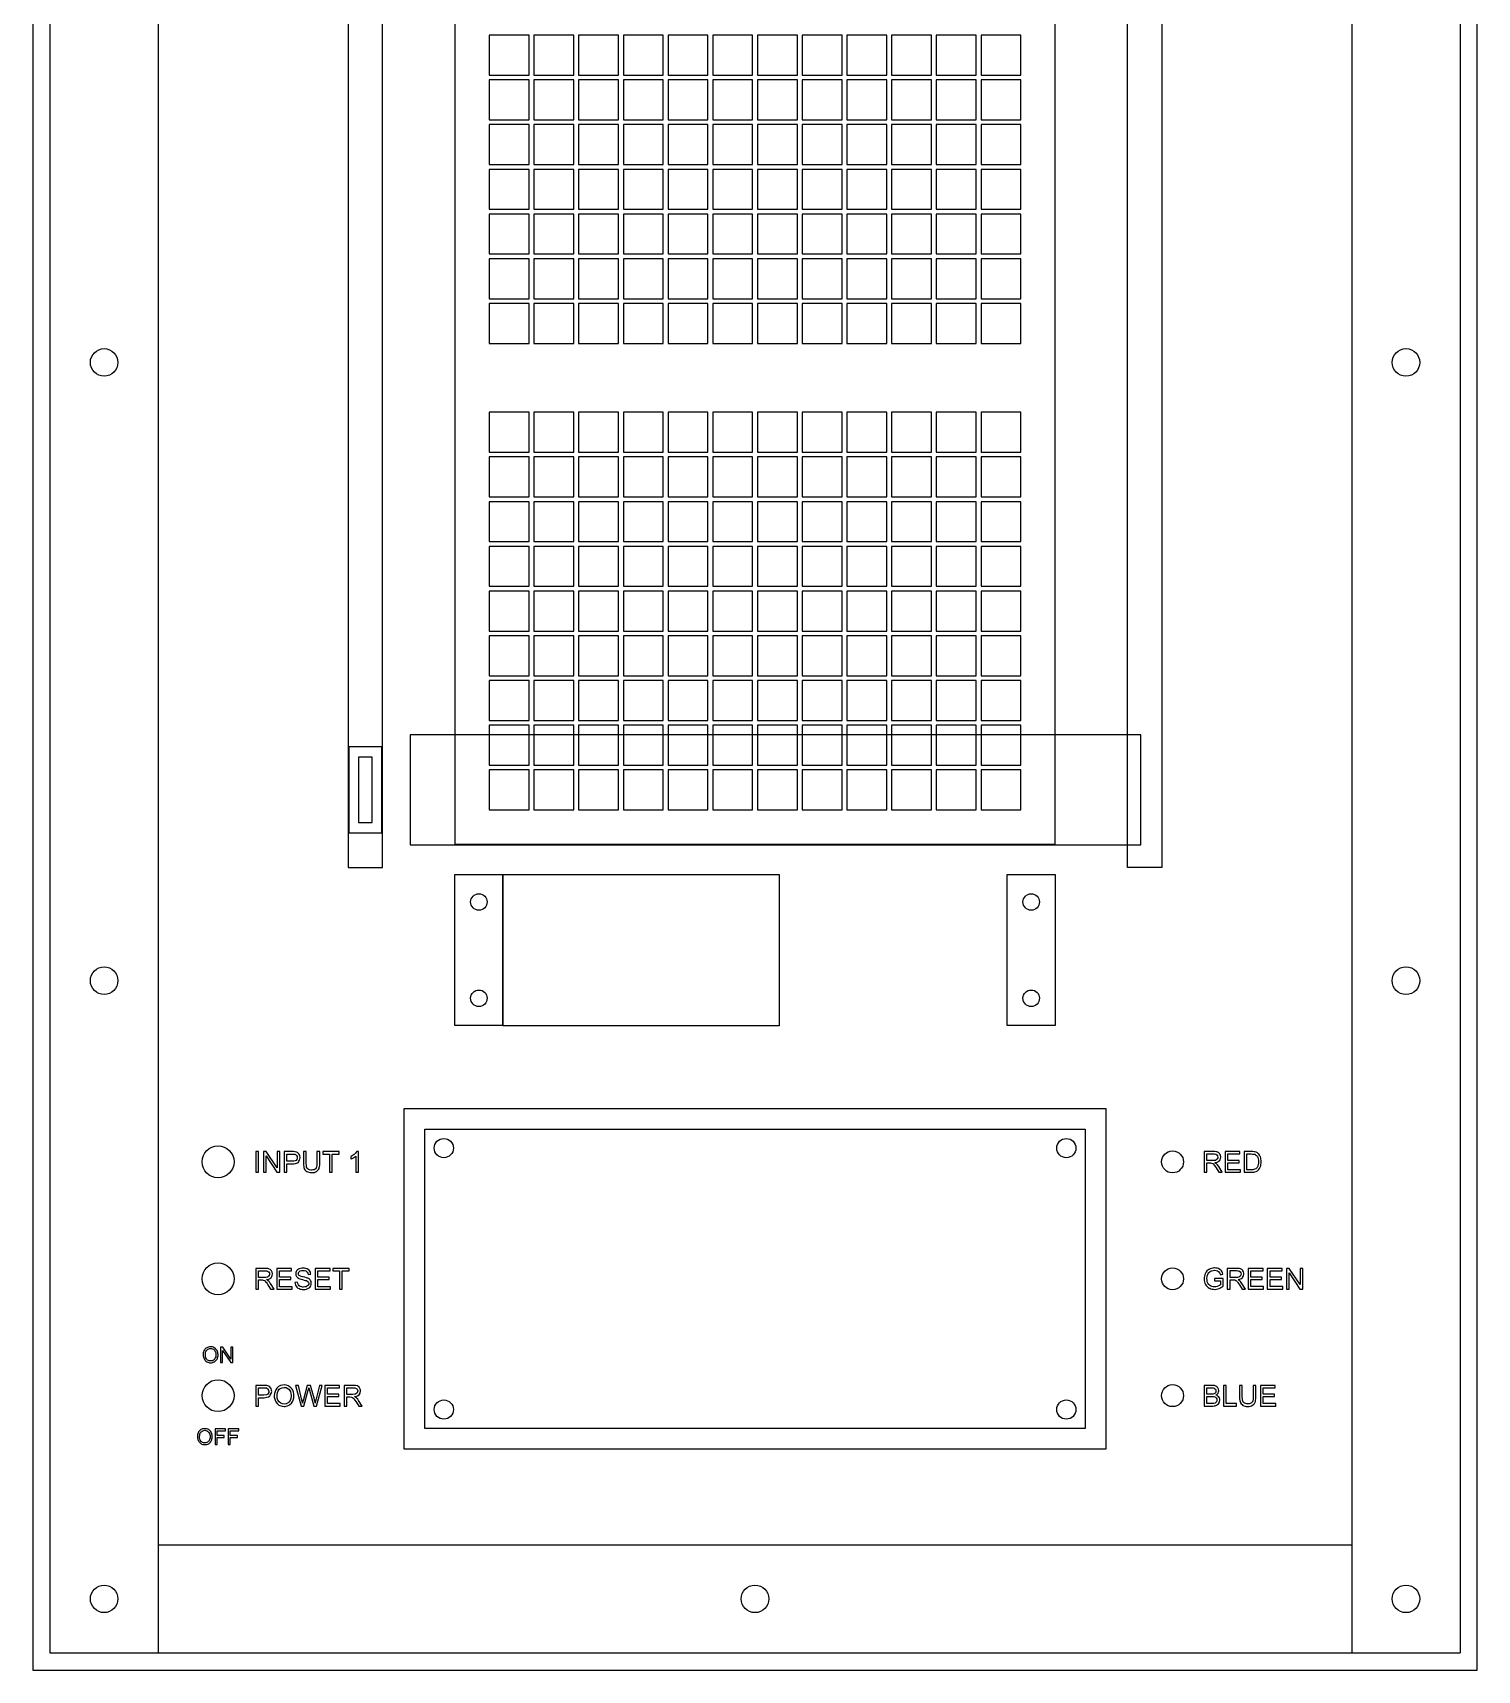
# Model space of a CAD drawing. Header units: inches. Extents: x 547 to 723, y 527 to 790.
# Drawn here: x 632.88 to 643.38, y 621.96 to 633.86 of the extents above; entities that cross this region are included whole.
import ezdxf

# ---------------------------------------------------------------- set-up
doc = ezdxf.new("R2010")
doc.units = ezdxf.units.IN
doc.header["$MEASUREMENT"] = 0

# ---------------------------------------------------------------- blocks, each defined once
blk = doc.blocks.new('Frame')
at = {"color": 7, "linetype": 'ByBlock'}
for p, q in [((4506.05, 308.231), (4506.05, 284.981)), ((4506.05, 308.231), (4516.3, 308.231)), ((4506.837, 308.231), (4506.837, 284.981)), ((4515.513, 308.231), (4515.513, 284.981)), ((4516.3, 308.231), (4516.3, 284.981)), ((4506.837, 307.444), (4515.513, 307.444)), ((4506.837, 285.768), (4515.513, 285.768)), ((4506.05, 284.981), (4516.3, 284.981))]:
    blk.add_line(p, q, dxfattribs=at)

msp = doc.modelspace()

# ---------------------------------------------------------------- linework, layer by layer
at = {"color": 1, "linetype": 'ByBlock'}
for points in [[(632.88, 645.456), (632.88, 621.956), (643.38, 621.956), (643.38, 645.456)], [(635.423, 642.744), (635.173, 642.744), (635.173, 627.791), (635.423, 627.791)], [(640.838, 642.744), (641.088, 642.744), (641.088, 627.791), (640.838, 627.791)], [(640.313, 641.519), (635.948, 641.519), (635.948, 627.959), (640.313, 627.959)], [(635.58, 626.039), (640.68, 626.039), (640.68, 623.564), (635.58, 623.564)]]:
    msp.add_lwpolyline(points, close=True, dxfattribs=at)
at = {"color": 4, "linetype": 'ByBlock'}
for points in [[(636.198, 633.549), (636.488, 633.549), (636.488, 633.839), (636.198, 633.839)], [(636.523, 633.549), (636.813, 633.549), (636.813, 633.839), (636.523, 633.839)], [(636.848, 633.549), (637.138, 633.549), (637.138, 633.839), (636.848, 633.839)], [(637.173, 633.549), (637.463, 633.549), (637.463, 633.839), (637.173, 633.839)], [(637.498, 633.549), (637.788, 633.549), (637.788, 633.839), (637.498, 633.839)], [(637.823, 633.549), (638.113, 633.549), (638.113, 633.839), (637.823, 633.839)], [(638.148, 633.549), (638.438, 633.549), (638.438, 633.839), (638.148, 633.839)], [(638.473, 633.549), (638.763, 633.549), (638.763, 633.839), (638.473, 633.839)], [(638.798, 633.549), (639.088, 633.549), (639.088, 633.839), (638.798, 633.839)], [(639.123, 633.549), (639.413, 633.549), (639.413, 633.839), (639.123, 633.839)], [(639.448, 633.549), (639.738, 633.549), (639.738, 633.839), (639.448, 633.839)], [(639.773, 633.549), (640.063, 633.549), (640.063, 633.839), (639.773, 633.839)], [(636.198, 633.224), (636.488, 633.224), (636.488, 633.514), (636.198, 633.514)], [(636.523, 633.224), (636.813, 633.224), (636.813, 633.514), (636.523, 633.514)], [(636.848, 633.224), (637.138, 633.224), (637.138, 633.514), (636.848, 633.514)], [(637.173, 633.224), (637.463, 633.224), (637.463, 633.514), (637.173, 633.514)], [(637.498, 633.224), (637.788, 633.224), (637.788, 633.514), (637.498, 633.514)], [(637.823, 633.224), (638.113, 633.224), (638.113, 633.514), (637.823, 633.514)], [(638.148, 633.224), (638.438, 633.224), (638.438, 633.514), (638.148, 633.514)], [(638.473, 633.224), (638.763, 633.224), (638.763, 633.514), (638.473, 633.514)], [(638.798, 633.224), (639.088, 633.224), (639.088, 633.514), (638.798, 633.514)], [(639.123, 633.224), (639.413, 633.224), (639.413, 633.514), (639.123, 633.514)], [(639.448, 633.224), (639.738, 633.224), (639.738, 633.514), (639.448, 633.514)], [(639.773, 633.224), (640.063, 633.224), (640.063, 633.514), (639.773, 633.514)], [(636.198, 632.899), (636.488, 632.899), (636.488, 633.189), (636.198, 633.189)], [(636.523, 632.899), (636.813, 632.899), (636.813, 633.189), (636.523, 633.189)], [(636.848, 632.899), (637.138, 632.899), (637.138, 633.189), (636.848, 633.189)], [(637.173, 632.899), (637.463, 632.899), (637.463, 633.189), (637.173, 633.189)], [(637.498, 632.899), (637.788, 632.899), (637.788, 633.189), (637.498, 633.189)], [(637.823, 632.899), (638.113, 632.899), (638.113, 633.189), (637.823, 633.189)], [(638.148, 632.899), (638.438, 632.899), (638.438, 633.189), (638.148, 633.189)], [(638.473, 632.899), (638.763, 632.899), (638.763, 633.189), (638.473, 633.189)], [(638.798, 632.899), (639.088, 632.899), (639.088, 633.189), (638.798, 633.189)], [(639.123, 632.899), (639.413, 632.899), (639.413, 633.189), (639.123, 633.189)], [(639.448, 632.899), (639.738, 632.899), (639.738, 633.189), (639.448, 633.189)], [(639.773, 632.899), (640.063, 632.899), (640.063, 633.189), (639.773, 633.189)], [(636.198, 632.574), (636.488, 632.574), (636.488, 632.864), (636.198, 632.864)], [(636.523, 632.574), (636.813, 632.574), (636.813, 632.864), (636.523, 632.864)], [(636.848, 632.574), (637.138, 632.574), (637.138, 632.864), (636.848, 632.864)], [(637.173, 632.574), (637.463, 632.574), (637.463, 632.864), (637.173, 632.864)], [(637.498, 632.574), (637.788, 632.574), (637.788, 632.864), (637.498, 632.864)], [(637.823, 632.574), (638.113, 632.574), (638.113, 632.864), (637.823, 632.864)], [(638.148, 632.574), (638.438, 632.574), (638.438, 632.864), (638.148, 632.864)], [(638.473, 632.574), (638.763, 632.574), (638.763, 632.864), (638.473, 632.864)], [(638.798, 632.574), (639.088, 632.574), (639.088, 632.864), (638.798, 632.864)], [(639.123, 632.574), (639.413, 632.574), (639.413, 632.864), (639.123, 632.864)], [(639.448, 632.574), (639.738, 632.574), (639.738, 632.864), (639.448, 632.864)], [(639.773, 632.574), (640.063, 632.574), (640.063, 632.864), (639.773, 632.864)], [(636.198, 632.249), (636.488, 632.249), (636.488, 632.539), (636.198, 632.539)], [(636.523, 632.249), (636.813, 632.249), (636.813, 632.539), (636.523, 632.539)], [(636.848, 632.249), (637.138, 632.249), (637.138, 632.539), (636.848, 632.539)], [(637.173, 632.249), (637.463, 632.249), (637.463, 632.539), (637.173, 632.539)], [(637.498, 632.249), (637.788, 632.249), (637.788, 632.539), (637.498, 632.539)], [(637.823, 632.249), (638.113, 632.249), (638.113, 632.539), (637.823, 632.539)], [(638.148, 632.249), (638.438, 632.249), (638.438, 632.539), (638.148, 632.539)], [(638.473, 632.249), (638.763, 632.249), (638.763, 632.539), (638.473, 632.539)], [(638.798, 632.249), (639.088, 632.249), (639.088, 632.539), (638.798, 632.539)], [(639.123, 632.249), (639.413, 632.249), (639.413, 632.539), (639.123, 632.539)], [(639.448, 632.249), (639.738, 632.249), (639.738, 632.539), (639.448, 632.539)], [(639.773, 632.249), (640.063, 632.249), (640.063, 632.539), (639.773, 632.539)], [(636.198, 631.924), (636.488, 631.924), (636.488, 632.214), (636.198, 632.214)], [(636.523, 631.924), (636.813, 631.924), (636.813, 632.214), (636.523, 632.214)], [(636.848, 631.924), (637.138, 631.924), (637.138, 632.214), (636.848, 632.214)], [(637.173, 631.924), (637.463, 631.924), (637.463, 632.214), (637.173, 632.214)], [(637.498, 631.924), (637.788, 631.924), (637.788, 632.214), (637.498, 632.214)], [(637.823, 631.924), (638.113, 631.924), (638.113, 632.214), (637.823, 632.214)], [(638.148, 631.924), (638.438, 631.924), (638.438, 632.214), (638.148, 632.214)], [(638.473, 631.924), (638.763, 631.924), (638.763, 632.214), (638.473, 632.214)], [(638.798, 631.924), (639.088, 631.924), (639.088, 632.214), (638.798, 632.214)], [(639.123, 631.924), (639.413, 631.924), (639.413, 632.214), (639.123, 632.214)], [(639.448, 631.924), (639.738, 631.924), (639.738, 632.214), (639.448, 632.214)], [(639.773, 631.924), (640.063, 631.924), (640.063, 632.214), (639.773, 632.214)], [(636.198, 631.599), (636.488, 631.599), (636.488, 631.889), (636.198, 631.889)], [(636.523, 631.599), (636.813, 631.599), (636.813, 631.889), (636.523, 631.889)], [(636.848, 631.599), (637.138, 631.599), (637.138, 631.889), (636.848, 631.889)], [(637.173, 631.599), (637.463, 631.599), (637.463, 631.889), (637.173, 631.889)], [(637.498, 631.599), (637.788, 631.599), (637.788, 631.889), (637.498, 631.889)], [(637.823, 631.599), (638.113, 631.599), (638.113, 631.889), (637.823, 631.889)], [(638.148, 631.599), (638.438, 631.599), (638.438, 631.889), (638.148, 631.889)], [(638.473, 631.599), (638.763, 631.599), (638.763, 631.889), (638.473, 631.889)], [(638.798, 631.599), (639.088, 631.599), (639.088, 631.889), (638.798, 631.889)], [(639.123, 631.599), (639.413, 631.599), (639.413, 631.889), (639.123, 631.889)], [(639.448, 631.599), (639.738, 631.599), (639.738, 631.889), (639.448, 631.889)], [(639.773, 631.599), (640.063, 631.599), (640.063, 631.889), (639.773, 631.889)], [(636.198, 630.809), (636.488, 630.809), (636.488, 631.099), (636.198, 631.099)], [(636.523, 630.809), (636.813, 630.809), (636.813, 631.099), (636.523, 631.099)], [(636.848, 630.809), (637.138, 630.809), (637.138, 631.099), (636.848, 631.099)], [(637.173, 630.809), (637.463, 630.809), (637.463, 631.099), (637.173, 631.099)], [(637.498, 630.809), (637.788, 630.809), (637.788, 631.099), (637.498, 631.099)], [(637.823, 630.809), (638.113, 630.809), (638.113, 631.099), (637.823, 631.099)], [(638.148, 630.809), (638.438, 630.809), (638.438, 631.099), (638.148, 631.099)], [(638.473, 630.809), (638.763, 630.809), (638.763, 631.099), (638.473, 631.099)], [(638.798, 630.809), (639.088, 630.809), (639.088, 631.099), (638.798, 631.099)], [(639.123, 630.809), (639.413, 630.809), (639.413, 631.099), (639.123, 631.099)], [(639.448, 630.809), (639.738, 630.809), (639.738, 631.099), (639.448, 631.099)], [(639.773, 630.809), (640.063, 630.809), (640.063, 631.099), (639.773, 631.099)], [(636.198, 630.484), (636.488, 630.484), (636.488, 630.774), (636.198, 630.774)], [(636.523, 630.484), (636.813, 630.484), (636.813, 630.774), (636.523, 630.774)], [(636.848, 630.484), (637.138, 630.484), (637.138, 630.774), (636.848, 630.774)], [(637.173, 630.484), (637.463, 630.484), (637.463, 630.774), (637.173, 630.774)], [(637.498, 630.484), (637.788, 630.484), (637.788, 630.774), (637.498, 630.774)], [(637.823, 630.484), (638.113, 630.484), (638.113, 630.774), (637.823, 630.774)], [(638.148, 630.484), (638.438, 630.484), (638.438, 630.774), (638.148, 630.774)], [(638.473, 630.484), (638.763, 630.484), (638.763, 630.774), (638.473, 630.774)], [(638.798, 630.484), (639.088, 630.484), (639.088, 630.774), (638.798, 630.774)], [(639.123, 630.484), (639.413, 630.484), (639.413, 630.774), (639.123, 630.774)], [(639.448, 630.484), (639.738, 630.484), (639.738, 630.774), (639.448, 630.774)], [(639.773, 630.484), (640.063, 630.484), (640.063, 630.774), (639.773, 630.774)], [(636.198, 630.159), (636.488, 630.159), (636.488, 630.449), (636.198, 630.449)], [(636.523, 630.159), (636.813, 630.159), (636.813, 630.449), (636.523, 630.449)], [(636.848, 630.159), (637.138, 630.159), (637.138, 630.449), (636.848, 630.449)], [(637.173, 630.159), (637.463, 630.159), (637.463, 630.449), (637.173, 630.449)], [(637.498, 630.159), (637.788, 630.159), (637.788, 630.449), (637.498, 630.449)], [(637.823, 630.159), (638.113, 630.159), (638.113, 630.449), (637.823, 630.449)], [(638.148, 630.159), (638.438, 630.159), (638.438, 630.449), (638.148, 630.449)], [(638.473, 630.159), (638.763, 630.159), (638.763, 630.449), (638.473, 630.449)], [(638.798, 630.159), (639.088, 630.159), (639.088, 630.449), (638.798, 630.449)], [(639.123, 630.159), (639.413, 630.159), (639.413, 630.449), (639.123, 630.449)], [(639.448, 630.159), (639.738, 630.159), (639.738, 630.449), (639.448, 630.449)], [(639.773, 630.159), (640.063, 630.159), (640.063, 630.449), (639.773, 630.449)], [(636.198, 629.834), (636.488, 629.834), (636.488, 630.124), (636.198, 630.124)], [(636.523, 629.834), (636.813, 629.834), (636.813, 630.124), (636.523, 630.124)], [(636.848, 629.834), (637.138, 629.834), (637.138, 630.124), (636.848, 630.124)], [(637.173, 629.834), (637.463, 629.834), (637.463, 630.124), (637.173, 630.124)], [(637.498, 629.834), (637.788, 629.834), (637.788, 630.124), (637.498, 630.124)], [(637.823, 629.834), (638.113, 629.834), (638.113, 630.124), (637.823, 630.124)], [(638.148, 629.834), (638.438, 629.834), (638.438, 630.124), (638.148, 630.124)], [(638.473, 629.834), (638.763, 629.834), (638.763, 630.124), (638.473, 630.124)], [(638.798, 629.834), (639.088, 629.834), (639.088, 630.124), (638.798, 630.124)], [(639.123, 629.834), (639.413, 629.834), (639.413, 630.124), (639.123, 630.124)], [(639.448, 629.834), (639.738, 629.834), (639.738, 630.124), (639.448, 630.124)], [(639.773, 629.834), (640.063, 629.834), (640.063, 630.124), (639.773, 630.124)], [(636.198, 629.509), (636.488, 629.509), (636.488, 629.799), (636.198, 629.799)], [(636.523, 629.509), (636.813, 629.509), (636.813, 629.799), (636.523, 629.799)], [(636.848, 629.509), (637.138, 629.509), (637.138, 629.799), (636.848, 629.799)], [(637.173, 629.509), (637.463, 629.509), (637.463, 629.799), (637.173, 629.799)], [(637.498, 629.509), (637.788, 629.509), (637.788, 629.799), (637.498, 629.799)], [(637.823, 629.509), (638.113, 629.509), (638.113, 629.799), (637.823, 629.799)], [(638.148, 629.509), (638.438, 629.509), (638.438, 629.799), (638.148, 629.799)], [(638.473, 629.509), (638.763, 629.509), (638.763, 629.799), (638.473, 629.799)], [(638.798, 629.509), (639.088, 629.509), (639.088, 629.799), (638.798, 629.799)], [(639.123, 629.509), (639.413, 629.509), (639.413, 629.799), (639.123, 629.799)], [(639.448, 629.509), (639.738, 629.509), (639.738, 629.799), (639.448, 629.799)], [(639.773, 629.509), (640.063, 629.509), (640.063, 629.799), (639.773, 629.799)], [(636.198, 629.184), (636.488, 629.184), (636.488, 629.474), (636.198, 629.474)], [(636.523, 629.184), (636.813, 629.184), (636.813, 629.474), (636.523, 629.474)], [(636.848, 629.184), (637.138, 629.184), (637.138, 629.474), (636.848, 629.474)], [(637.173, 629.184), (637.463, 629.184), (637.463, 629.474), (637.173, 629.474)], [(637.498, 629.184), (637.788, 629.184), (637.788, 629.474), (637.498, 629.474)], [(637.823, 629.184), (638.113, 629.184), (638.113, 629.474), (637.823, 629.474)], [(638.148, 629.184), (638.438, 629.184), (638.438, 629.474), (638.148, 629.474)], [(638.473, 629.184), (638.763, 629.184), (638.763, 629.474), (638.473, 629.474)], [(638.798, 629.184), (639.088, 629.184), (639.088, 629.474), (638.798, 629.474)], [(639.123, 629.184), (639.413, 629.184), (639.413, 629.474), (639.123, 629.474)], [(639.448, 629.184), (639.738, 629.184), (639.738, 629.474), (639.448, 629.474)], [(639.773, 629.184), (640.063, 629.184), (640.063, 629.474), (639.773, 629.474)], [(636.198, 628.859), (636.488, 628.859), (636.488, 629.149), (636.198, 629.149)], [(636.523, 628.859), (636.813, 628.859), (636.813, 629.149), (636.523, 629.149)], [(636.848, 628.859), (637.138, 628.859), (637.138, 629.149), (636.848, 629.149)], [(637.173, 628.859), (637.463, 628.859), (637.463, 629.149), (637.173, 629.149)], [(637.498, 628.859), (637.788, 628.859), (637.788, 629.149), (637.498, 629.149)], [(637.823, 628.859), (638.113, 628.859), (638.113, 629.149), (637.823, 629.149)], [(638.148, 628.859), (638.438, 628.859), (638.438, 629.149), (638.148, 629.149)], [(638.473, 628.859), (638.763, 628.859), (638.763, 629.149), (638.473, 629.149)], [(638.798, 628.859), (639.088, 628.859), (639.088, 629.149), (638.798, 629.149)], [(639.123, 628.859), (639.413, 628.859), (639.413, 629.149), (639.123, 629.149)], [(639.448, 628.859), (639.738, 628.859), (639.738, 629.149), (639.448, 629.149)], [(639.773, 628.859), (640.063, 628.859), (640.063, 629.149), (639.773, 629.149)], [(636.198, 628.534), (636.488, 628.534), (636.488, 628.824), (636.198, 628.824)], [(636.523, 628.534), (636.813, 628.534), (636.813, 628.824), (636.523, 628.824)], [(636.848, 628.534), (637.138, 628.534), (637.138, 628.824), (636.848, 628.824)], [(637.173, 628.534), (637.463, 628.534), (637.463, 628.824), (637.173, 628.824)], [(637.498, 628.534), (637.788, 628.534), (637.788, 628.824), (637.498, 628.824)], [(637.823, 628.534), (638.113, 628.534), (638.113, 628.824), (637.823, 628.824)], [(638.148, 628.534), (638.438, 628.534), (638.438, 628.824), (638.148, 628.824)], [(638.473, 628.534), (638.763, 628.534), (638.763, 628.824), (638.473, 628.824)], [(638.798, 628.534), (639.088, 628.534), (639.088, 628.824), (638.798, 628.824)], [(639.123, 628.534), (639.413, 628.534), (639.413, 628.824), (639.123, 628.824)], [(639.448, 628.534), (639.738, 628.534), (639.738, 628.824), (639.448, 628.824)], [(639.773, 628.534), (640.063, 628.534), (640.063, 628.824), (639.773, 628.824)], [(636.198, 628.209), (636.488, 628.209), (636.488, 628.499), (636.198, 628.499)], [(636.523, 628.209), (636.813, 628.209), (636.813, 628.499), (636.523, 628.499)], [(636.848, 628.209), (637.138, 628.209), (637.138, 628.499), (636.848, 628.499)], [(637.173, 628.209), (637.463, 628.209), (637.463, 628.499), (637.173, 628.499)], [(637.498, 628.209), (637.788, 628.209), (637.788, 628.499), (637.498, 628.499)], [(637.823, 628.209), (638.113, 628.209), (638.113, 628.499), (637.823, 628.499)], [(638.148, 628.209), (638.438, 628.209), (638.438, 628.499), (638.148, 628.499)], [(638.473, 628.209), (638.763, 628.209), (638.763, 628.499), (638.473, 628.499)], [(638.798, 628.209), (639.088, 628.209), (639.088, 628.499), (638.798, 628.499)], [(639.123, 628.209), (639.413, 628.209), (639.413, 628.499), (639.123, 628.499)], [(639.448, 628.209), (639.738, 628.209), (639.738, 628.499), (639.448, 628.499)], [(639.773, 628.209), (640.063, 628.209), (640.063, 628.499), (639.773, 628.499)]]:
    msp.add_lwpolyline(points, close=True, dxfattribs=at)
at = {"color": 3, "linetype": 'ByBlock'}
for points in [[(635.623, 627.954), (640.935, 627.954), (640.935, 628.754), (635.623, 628.754)], [(635.948, 627.739), (636.298, 627.739), (636.298, 626.641), (635.948, 626.641)], [(639.963, 627.739), (640.313, 627.739), (640.313, 626.641), (639.963, 626.641)], [(635.73, 625.889), (640.53, 625.889), (640.53, 623.714), (635.73, 623.714)]]:
    msp.add_lwpolyline(points, close=True, dxfattribs=at)
at = {"color": 6, "linetype": 'ByBlock'}
for points in [[(635.178, 628.667), (635.178, 628.042), (635.418, 628.042), (635.418, 628.667)], [(635.248, 628.117), (635.348, 628.117), (635.348, 628.592), (635.248, 628.592)], [(638.306, 626.64), (636.298, 626.64), (636.298, 627.74), (638.306, 627.74)]]:
    msp.add_lwpolyline(points, close=True, dxfattribs=at)
at = {"color": 2, "linetype": 'ByBlock', "flags": 128}
for points in [[(634.522, 625.726), (634.502, 625.726), (634.502, 625.576), (634.522, 625.576)], [(634.656, 625.726), (634.656, 625.608), (634.577, 625.726), (634.557, 625.726), (634.557, 625.576), (634.576, 625.576), (634.576, 625.694), (634.654, 625.576), (634.675, 625.576), (634.675, 625.726)], [(634.823, 625.685), (634.821, 625.694), (634.818, 625.703), (634.818, 625.703), (634.813, 625.712), (634.806, 625.717), (634.805, 625.718), (634.797, 625.722), (634.787, 625.725), (634.785, 625.725), (634.776, 625.726), (634.765, 625.726), (634.708, 625.726), (634.708, 625.576), (634.728, 625.576), (634.728, 625.637), (634.766, 625.637), (634.767, 625.637), (634.779, 625.637), (634.789, 625.639), (634.798, 625.642), (634.805, 625.645), (634.811, 625.65), (634.815, 625.656), (634.819, 625.664), (634.822, 625.673), (634.823, 625.683)], [(634.802, 625.677), (634.799, 625.669), (634.794, 625.662), (634.787, 625.658), (634.778, 625.655), (634.767, 625.655), (634.728, 625.655), (634.728, 625.708), (634.766, 625.708), (634.778, 625.708), (634.785, 625.707), (634.791, 625.704), (634.798, 625.698), (634.801, 625.691), (634.802, 625.682)], [(634.946, 625.639), (634.946, 625.636), (634.946, 625.624), (634.943, 625.615), (634.941, 625.607), (634.937, 625.601), (634.934, 625.598), (634.926, 625.594), (634.917, 625.592), (634.906, 625.591), (634.902, 625.591), (634.892, 625.593), (634.884, 625.596), (634.884, 625.597), (634.876, 625.603), (634.872, 625.611), (634.871, 625.611), (634.87, 625.618), (634.869, 625.628), (634.868, 625.639), (634.868, 625.726), (634.848, 625.726), (634.848, 625.639), (634.848, 625.639), (634.849, 625.628), (634.85, 625.618), (634.851, 625.609), (634.854, 625.602), (634.854, 625.601), (634.859, 625.593), (634.865, 625.586), (634.873, 625.58), (634.879, 625.578), (634.887, 625.576), (634.897, 625.574), (634.908, 625.573), (634.917, 625.574), (634.927, 625.575), (634.935, 625.578), (634.943, 625.581), (634.943, 625.582), (634.951, 625.588), (634.957, 625.595), (634.961, 625.603), (634.963, 625.61), (634.964, 625.618), (634.966, 625.628), (634.966, 625.639), (634.966, 625.726), (634.946, 625.726)], [(635.057, 625.708), (635.107, 625.708), (635.107, 625.726), (634.988, 625.726), (634.988, 625.708), (635.037, 625.708), (635.037, 625.576), (635.057, 625.576)], [(635.235, 625.727), (635.232, 625.721), (635.227, 625.714), (635.219, 625.707), (635.216, 625.704), (635.209, 625.699), (635.201, 625.694), (635.192, 625.689), (635.192, 625.671), (635.194, 625.672), (635.202, 625.676), (635.211, 625.681), (635.214, 625.682), (635.222, 625.688), (635.229, 625.693), (635.229, 625.576), (635.247, 625.576), (635.247, 625.727)], [(641.481, 625.639), (641.473, 625.644), (641.481, 625.646), (641.49, 625.649), (641.498, 625.653), (641.504, 625.658), (641.506, 625.659), (641.511, 625.667), (641.514, 625.676), (641.515, 625.685), (641.515, 625.69), (641.513, 625.7), (641.509, 625.708), (641.506, 625.711), (641.5, 625.718), (641.492, 625.722), (641.49, 625.723), (641.482, 625.725), (641.473, 625.726), (641.461, 625.726), (641.395, 625.726), (641.395, 625.576), (641.415, 625.576), (641.415, 625.643), (641.438, 625.643), (641.44, 625.643), (641.449, 625.642), (641.449, 625.642), (641.458, 625.638), (641.461, 625.636), (641.468, 625.628), (641.471, 625.624), (641.476, 625.617), (641.482, 625.607), (641.502, 625.576), (641.527, 625.576), (641.501, 625.617), (641.497, 625.623), (641.491, 625.63), (641.485, 625.637)], [(641.494, 625.681), (641.49, 625.672), (641.487, 625.668), (641.479, 625.663), (641.477, 625.662), (641.468, 625.66), (641.457, 625.66), (641.415, 625.66), (641.415, 625.71), (641.462, 625.71), (641.471, 625.709), (641.48, 625.707), (641.487, 625.703), (641.488, 625.702), (641.493, 625.695), (641.494, 625.685)], [(641.566, 625.594), (641.566, 625.645), (641.649, 625.645), (641.649, 625.662), (641.566, 625.662), (641.566, 625.709), (641.655, 625.709), (641.655, 625.726), (641.547, 625.726), (641.547, 625.576), (641.658, 625.576), (641.658, 625.594)], [(641.809, 625.66), (641.808, 625.67), (641.806, 625.679), (641.804, 625.688), (641.803, 625.691), (641.798, 625.699), (641.793, 625.707), (641.786, 625.713), (641.782, 625.717), (641.773, 625.721), (641.764, 625.724), (641.758, 625.725), (641.749, 625.726), (641.737, 625.726), (641.686, 625.726), (641.686, 625.576), (641.74, 625.576), (641.746, 625.576), (641.755, 625.577), (641.764, 625.579), (641.764, 625.579), (641.774, 625.582), (641.782, 625.586), (641.782, 625.586), (641.789, 625.592), (641.795, 625.6), (641.798, 625.604), (641.802, 625.612), (641.806, 625.622), (641.806, 625.623), (641.808, 625.632), (641.809, 625.642), (641.81, 625.652)], [(641.789, 625.651), (641.789, 625.641), (641.787, 625.632), (641.785, 625.623), (641.784, 625.62), (641.78, 625.611), (641.774, 625.604), (641.77, 625.601), (641.761, 625.597), (641.757, 625.596), (641.748, 625.594), (641.738, 625.594), (641.706, 625.594), (641.706, 625.709), (641.737, 625.709), (641.746, 625.708), (641.756, 625.707), (641.763, 625.706), (641.768, 625.703), (641.775, 625.697), (641.782, 625.689), (641.785, 625.682), (641.787, 625.673), (641.789, 625.663), (641.789, 625.652)], [(634.589, 624.789), (634.58, 624.795), (634.588, 624.796), (634.597, 624.799), (634.605, 624.803), (634.611, 624.808), (634.613, 624.809), (634.618, 624.817), (634.621, 624.825), (634.622, 624.835), (634.622, 624.84), (634.62, 624.849), (634.616, 624.858), (634.614, 624.861), (634.607, 624.868), (634.599, 624.872), (634.597, 624.873), (634.59, 624.875), (634.58, 624.876), (634.569, 624.876), (634.502, 624.876), (634.502, 624.726), (634.522, 624.726), (634.522, 624.793), (634.545, 624.793), (634.547, 624.793), (634.556, 624.792), (634.565, 624.788), (634.568, 624.786), (634.575, 624.778), (634.578, 624.774), (634.583, 624.766), (634.589, 624.757), (634.609, 624.726), (634.634, 624.726), (634.608, 624.767), (634.604, 624.773), (634.598, 624.781), (634.591, 624.787)], [(634.601, 624.83), (634.597, 624.822), (634.594, 624.818), (634.586, 624.813), (634.584, 624.812), (634.575, 624.81), (634.564, 624.81), (634.522, 624.81), (634.522, 624.86), (634.569, 624.86), (634.578, 624.859), (634.587, 624.857), (634.594, 624.853), (634.595, 624.852), (634.6, 624.844), (634.602, 624.835)], [(634.673, 624.744), (634.673, 624.795), (634.756, 624.795), (634.756, 624.812), (634.673, 624.812), (634.673, 624.859), (634.762, 624.859), (634.762, 624.876), (634.654, 624.876), (634.654, 624.726), (634.765, 624.726), (634.765, 624.744)], [(634.905, 624.772), (634.903, 624.782), (634.899, 624.79), (634.896, 624.794), (634.889, 624.8), (634.88, 624.805), (634.876, 624.807), (634.869, 624.809), (634.859, 624.812), (634.846, 624.815), (634.842, 624.816), (634.83, 624.819), (634.822, 624.822), (634.817, 624.825), (634.813, 624.83), (634.811, 624.838), (634.811, 624.839), (634.813, 624.848), (634.819, 624.855), (634.825, 624.858), (634.834, 624.861), (634.845, 624.861), (634.856, 624.861), (634.864, 624.858), (634.871, 624.854), (634.875, 624.85), (634.879, 624.842), (634.882, 624.833), (634.901, 624.834), (634.9, 624.84), (634.898, 624.849), (634.894, 624.857), (634.89, 624.863), (634.883, 624.869), (634.874, 624.874), (634.872, 624.874), (634.864, 624.876), (634.855, 624.878), (634.844, 624.879), (634.835, 624.878), (634.826, 624.876), (634.817, 624.874), (634.812, 624.871), (634.804, 624.866), (634.798, 624.859), (634.796, 624.855), (634.793, 624.847), (634.792, 624.837), (634.792, 624.836), (634.793, 624.827), (634.797, 624.819), (634.798, 624.817), (634.805, 624.81), (634.813, 624.805), (634.814, 624.804), (634.821, 624.801), (634.83, 624.798), (634.842, 624.795), (634.853, 624.792), (634.863, 624.79), (634.869, 624.788), (634.876, 624.785), (634.882, 624.779), (634.884, 624.776), (634.886, 624.767), (634.886, 624.763), (634.882, 624.754), (634.878, 624.75), (634.869, 624.745), (634.868, 624.744), (634.859, 624.742), (634.849, 624.741), (634.844, 624.741), (634.835, 624.743), (634.826, 624.746), (634.825, 624.746), (634.817, 624.751), (634.811, 624.758), (634.807, 624.766), (634.805, 624.776), (634.786, 624.775), (634.786, 624.774), (634.787, 624.764), (634.79, 624.756), (634.794, 624.747), (634.794, 624.747), (634.8, 624.74), (634.807, 624.734), (634.816, 624.73), (634.821, 624.727), (634.83, 624.725), (634.839, 624.724), (634.85, 624.724), (634.851, 624.724), (634.861, 624.724), (634.87, 624.726), (634.879, 624.73), (634.885, 624.733), (634.893, 624.739), (634.898, 624.746), (634.901, 624.75), (634.904, 624.759), (634.905, 624.769)], [(634.953, 624.744), (634.953, 624.795), (635.035, 624.795), (635.035, 624.812), (634.953, 624.812), (634.953, 624.859), (635.041, 624.859), (635.041, 624.876), (634.933, 624.876), (634.933, 624.726), (635.045, 624.726), (635.045, 624.744)], [(635.13, 624.859), (635.18, 624.859), (635.18, 624.876), (635.061, 624.876), (635.061, 624.859), (635.11, 624.859), (635.11, 624.726), (635.13, 624.726)], [(641.415, 624.803), (641.415, 624.805), (641.417, 624.815), (641.418, 624.824), (641.421, 624.833), (641.425, 624.84), (641.43, 624.848), (641.431, 624.848), (641.438, 624.854), (641.447, 624.859), (641.451, 624.86), (641.46, 624.862), (641.47, 624.863), (641.472, 624.863), (641.482, 624.862), (641.491, 624.859), (641.499, 624.854), (641.505, 624.848), (641.506, 624.848), (641.51, 624.84), (641.514, 624.83), (641.531, 624.835), (641.529, 624.844), (641.525, 624.853), (641.52, 624.86), (641.516, 624.865), (641.508, 624.87), (641.5, 624.875), (641.498, 624.875), (641.49, 624.878), (641.48, 624.879), (641.47, 624.88), (641.466, 624.88), (641.457, 624.879), (641.448, 624.877), (641.439, 624.874), (641.43, 624.87), (641.429, 624.87), (641.421, 624.865), (641.415, 624.858), (641.409, 624.851), (641.404, 624.842), (641.403, 624.838), (641.399, 624.83), (641.397, 624.82), (641.396, 624.811), (641.395, 624.801), (641.395, 624.797), (641.396, 624.788), (641.398, 624.779), (641.4, 624.77), (641.404, 624.761), (641.405, 624.76), (641.41, 624.752), (641.417, 624.745), (641.424, 624.739), (641.432, 624.734), (641.435, 624.732), (641.443, 624.729), (641.452, 624.726), (641.462, 624.725), (641.472, 624.724), (641.476, 624.724), (641.485, 624.725), (641.494, 624.728), (641.503, 624.73), (641.509, 624.733), (641.517, 624.737), (641.525, 624.742), (641.534, 624.748), (641.534, 624.804), (641.47, 624.804), (641.47, 624.786), (641.514, 624.786), (641.514, 624.758), (641.513, 624.757), (641.506, 624.752), (641.495, 624.747), (641.489, 624.745), (641.48, 624.743), (641.471, 624.743), (641.47, 624.743), (641.461, 624.743), (641.451, 624.745), (641.442, 624.749), (641.442, 624.749), (641.434, 624.754), (641.428, 624.761), (641.422, 624.769), (641.42, 624.774), (641.418, 624.783), (641.416, 624.792)], [(641.683, 624.841), (641.681, 624.851), (641.677, 624.859), (641.675, 624.862), (641.668, 624.869), (641.66, 624.873), (641.659, 624.874), (641.651, 624.876), (641.641, 624.877), (641.63, 624.877), (641.563, 624.877), (641.563, 624.727), (641.583, 624.727), (641.583, 624.794), (641.606, 624.794), (641.608, 624.794), (641.617, 624.793), (641.618, 624.793), (641.626, 624.789), (641.63, 624.787), (641.637, 624.779), (641.639, 624.775), (641.645, 624.768), (641.651, 624.758), (641.67, 624.727), (641.696, 624.727), (641.669, 624.768), (641.665, 624.774), (641.659, 624.781), (641.653, 624.788), (641.65, 624.79), (641.641, 624.795), (641.649, 624.797), (641.659, 624.8), (641.667, 624.804), (641.673, 624.809), (641.674, 624.81), (641.679, 624.818), (641.682, 624.826), (641.683, 624.836)], [(641.662, 624.831), (641.659, 624.823), (641.655, 624.819), (641.647, 624.814), (641.645, 624.813), (641.637, 624.811), (641.626, 624.811), (641.583, 624.811), (641.583, 624.861), (641.631, 624.861), (641.639, 624.86), (641.648, 624.858), (641.655, 624.854), (641.656, 624.853), (641.661, 624.845), (641.663, 624.836)], [(641.734, 624.745), (641.734, 624.796), (641.817, 624.796), (641.817, 624.813), (641.734, 624.813), (641.734, 624.86), (641.823, 624.86), (641.823, 624.877), (641.714, 624.877), (641.714, 624.727), (641.827, 624.727), (641.827, 624.745)], [(641.874, 624.745), (641.874, 624.796), (641.957, 624.796), (641.957, 624.813), (641.874, 624.813), (641.874, 624.86), (641.963, 624.86), (641.963, 624.877), (641.854, 624.877), (641.854, 624.727), (641.966, 624.727), (641.966, 624.745)], [(642.093, 624.877), (642.093, 624.759), (642.014, 624.877), (641.994, 624.877), (641.994, 624.727), (642.012, 624.727), (642.012, 624.845), (642.091, 624.727), (642.112, 624.727), (642.112, 624.877)], [(634.227, 624.252), (634.226, 624.259), (634.225, 624.266), (634.223, 624.273), (634.22, 624.279), (634.22, 624.28), (634.216, 624.286), (634.212, 624.291), (634.207, 624.296), (634.201, 624.3), (634.2, 624.3), (634.194, 624.304), (634.187, 624.306), (634.18, 624.307), (634.173, 624.307), (634.172, 624.307), (634.164, 624.307), (634.158, 624.305), (634.151, 624.303), (634.145, 624.3), (634.139, 624.296), (634.134, 624.292), (634.131, 624.288), (634.127, 624.282), (634.124, 624.276), (634.122, 624.27), (634.12, 624.263), (634.12, 624.256), (634.119, 624.248), (634.119, 624.247), (634.12, 624.24), (634.121, 624.233), (634.123, 624.226), (634.126, 624.22), (634.126, 624.219), (634.13, 624.213), (634.134, 624.208), (634.139, 624.203), (634.145, 624.199), (634.146, 624.198), (634.152, 624.195), (634.159, 624.193), (634.166, 624.191), (634.173, 624.191), (634.18, 624.191), (634.187, 624.193), (634.194, 624.195), (634.2, 624.198), (634.201, 624.198), (634.207, 624.202), (634.212, 624.207), (634.216, 624.212), (634.22, 624.218), (634.222, 624.221), (634.224, 624.228), (634.226, 624.234), (634.227, 624.241), (634.227, 624.249)], [(634.32, 624.305), (634.32, 624.217), (634.261, 624.305), (634.246, 624.305), (634.246, 624.193), (634.26, 624.193), (634.26, 624.281), (634.319, 624.193), (634.335, 624.193), (634.335, 624.305)], [(634.212, 624.248), (634.211, 624.24), (634.21, 624.233), (634.207, 624.226), (634.204, 624.22), (634.201, 624.216), (634.199, 624.213), (634.193, 624.209), (634.187, 624.206), (634.18, 624.204), (634.173, 624.204), (634.17, 624.204), (634.163, 624.205), (634.157, 624.207), (634.151, 624.211), (634.146, 624.215), (634.142, 624.22), (634.139, 624.226), (634.136, 624.232), (634.135, 624.24), (634.135, 624.247), (634.135, 624.253), (634.136, 624.261), (634.137, 624.268), (634.139, 624.274), (634.142, 624.279), (634.146, 624.284), (634.148, 624.285), (634.153, 624.289), (634.159, 624.292), (634.166, 624.294), (634.173, 624.295), (634.18, 624.294), (634.187, 624.292), (634.194, 624.289), (634.199, 624.285), (634.203, 624.279), (634.207, 624.273), (634.208, 624.27), (634.21, 624.264), (634.211, 624.257), (634.212, 624.249)], [(634.614, 623.968), (634.617, 623.983), (634.616, 623.989), (634.612, 624.004), (634.61, 624.007), (634.6, 624.018), (634.596, 624.02), (634.581, 624.025), (634.576, 624.026), (634.559, 624.027), (634.502, 624.027), (634.502, 623.876), (634.522, 623.876), (634.522, 623.937), (634.563, 623.937), (634.581, 623.94), (634.594, 623.944), (634.604, 623.951), (634.607, 623.955)], [(634.595, 623.975), (634.588, 623.962), (634.578, 623.958), (634.56, 623.955), (634.522, 623.955), (634.522, 624.009), (634.564, 624.009), (634.579, 624.008), (634.591, 623.999), (634.592, 623.997), (634.596, 623.983)], [(634.778, 623.962), (634.776, 623.978), (634.77, 623.992), (634.766, 623.999), (634.757, 624.01), (634.745, 624.019), (634.738, 624.023), (634.723, 624.028), (634.708, 624.03), (634.695, 624.029), (634.68, 624.025), (634.667, 624.018), (634.656, 624.008), (634.654, 624.007), (634.646, 623.995), (634.641, 623.982), (634.637, 623.967), (634.636, 623.95), (634.636, 623.942), (634.639, 623.926), (634.644, 623.912), (634.648, 623.906), (634.657, 623.894), (634.669, 623.884), (634.677, 623.88), (634.692, 623.876), (634.708, 623.874), (634.715, 623.874), (634.73, 623.877), (634.744, 623.883), (634.75, 623.887), (634.761, 623.898), (634.77, 623.911), (634.774, 623.92), (634.778, 623.935), (634.779, 623.952)], [(634.759, 623.949), (634.757, 623.932), (634.752, 623.918), (634.744, 623.907), (634.736, 623.899), (634.723, 623.893), (634.707, 623.891), (634.696, 623.892), (634.683, 623.897), (634.671, 623.907), (634.662, 623.919), (634.657, 623.933), (634.656, 623.949), (634.656, 623.958), (634.659, 623.975), (634.664, 623.988), (634.672, 623.998), (634.679, 624.004), (634.692, 624.01), (634.708, 624.012), (634.721, 624.011), (634.734, 624.005), (634.744, 623.997), (634.752, 623.984), (634.753, 623.982), (634.757, 623.968), (634.759, 623.952)], [(634.94, 623.93), (634.94, 623.928), (634.936, 623.912), (634.933, 623.898), (634.932, 623.905), (634.929, 623.919), (634.926, 623.935), (634.921, 623.951), (634.9, 624.027), (634.876, 624.027), (634.847, 623.925), (634.846, 623.918), (634.841, 623.898), (634.838, 623.913), (634.834, 623.928), (634.811, 624.027), (634.791, 624.027), (634.831, 623.876), (634.851, 623.876), (634.883, 623.991), (634.884, 623.993), (634.888, 624.009), (634.888, 624.007), (634.892, 623.991), (634.924, 623.876), (634.943, 623.876), (634.984, 624.027), (634.964, 624.027)], [(635.023, 623.894), (635.023, 623.946), (635.106, 623.946), (635.106, 623.963), (635.023, 623.963), (635.023, 624.009), (635.111, 624.009), (635.111, 624.027), (635.003, 624.027), (635.003, 623.876), (635.115, 623.876), (635.115, 623.894)], [(635.262, 623.994), (635.256, 624.008), (635.252, 624.014), (635.24, 624.023), (635.227, 624.026), (635.209, 624.027), (635.143, 624.027), (635.143, 623.876), (635.162, 623.876), (635.162, 623.943), (635.185, 623.943), (635.197, 623.942), (635.205, 623.938), (635.216, 623.929), (635.22, 623.922), (635.23, 623.908), (635.25, 623.876), (635.275, 623.876), (635.248, 623.917), (635.242, 623.926), (635.232, 623.937), (635.22, 623.945), (635.226, 623.946), (635.241, 623.951), (635.252, 623.959), (635.26, 623.971), (635.263, 623.986)], [(635.242, 623.986), (635.238, 623.972), (635.226, 623.964), (635.221, 623.962), (635.205, 623.96), (635.162, 623.96), (635.162, 624.01), (635.21, 624.01), (635.222, 624.009), (635.234, 624.003), (635.238, 624)], [(641.489, 623.953), (641.48, 623.956), (641.482, 623.957), (641.49, 623.963), (641.496, 623.97), (641.5, 623.979), (641.501, 623.988), (641.501, 623.99), (641.499, 623.999), (641.495, 624.008), (641.493, 624.011), (641.487, 624.017), (641.479, 624.022), (641.471, 624.025), (641.462, 624.026), (641.451, 624.027), (641.395, 624.027), (641.395, 623.876), (641.452, 623.876), (641.458, 623.876), (641.468, 623.877), (641.476, 623.879), (641.485, 623.882), (641.493, 623.887), (641.499, 623.892), (641.504, 623.9), (641.505, 623.902), (641.507, 623.91), (641.508, 623.92), (641.508, 623.926), (641.506, 623.935), (641.501, 623.943), (641.497, 623.947)], [(641.481, 623.986), (641.481, 623.981), (641.478, 623.973), (641.475, 623.97), (641.466, 623.965), (641.459, 623.964), (641.447, 623.964), (641.415, 623.964), (641.415, 624.009), (641.445, 624.009), (641.45, 624.009), (641.461, 624.008), (641.468, 624.007), (641.471, 624.005), (641.478, 623.999), (641.48, 623.995)], [(641.487, 623.916), (641.485, 623.907), (641.484, 623.906), (641.477, 623.899), (641.475, 623.898), (641.466, 623.895), (641.463, 623.895), (641.452, 623.894), (641.415, 623.894), (641.415, 623.946), (641.449, 623.946), (641.454, 623.946), (641.464, 623.945), (641.472, 623.943), (641.477, 623.941), (641.483, 623.935), (641.486, 623.93), (641.488, 623.92)], [(641.555, 623.894), (641.555, 624.027), (641.535, 624.027), (641.535, 623.876), (641.629, 623.876), (641.629, 623.894)], [(641.75, 623.94), (641.75, 623.936), (641.75, 623.925), (641.748, 623.915), (641.745, 623.907), (641.741, 623.902), (641.738, 623.899), (641.73, 623.895), (641.721, 623.893), (641.71, 623.892), (641.706, 623.892), (641.697, 623.894), (641.688, 623.897), (641.688, 623.897), (641.681, 623.903), (641.676, 623.911), (641.676, 623.912), (641.674, 623.919), (641.673, 623.928), (641.672, 623.94), (641.672, 624.027), (641.652, 624.027), (641.652, 623.94), (641.652, 623.94), (641.653, 623.928), (641.654, 623.918), (641.656, 623.91), (641.658, 623.902), (641.658, 623.901), (641.663, 623.893), (641.67, 623.887), (641.677, 623.881), (641.683, 623.878), (641.692, 623.876), (641.701, 623.874), (641.712, 623.874), (641.721, 623.874), (641.731, 623.876), (641.739, 623.878), (641.747, 623.882), (641.747, 623.883), (641.755, 623.889), (641.761, 623.896), (641.765, 623.904), (641.767, 623.91), (641.769, 623.919), (641.77, 623.929), (641.77, 623.94), (641.77, 624.027), (641.75, 624.027)], [(641.824, 623.894), (641.824, 623.945), (641.907, 623.945), (641.907, 623.963), (641.824, 623.963), (641.824, 624.009), (641.912, 624.009), (641.912, 624.027), (641.804, 624.027), (641.804, 623.876), (641.916, 623.876), (641.916, 623.894)], [(634.185, 623.657), (634.184, 623.664), (634.183, 623.671), (634.181, 623.678), (634.178, 623.684), (634.178, 623.685), (634.174, 623.691), (634.17, 623.696), (634.165, 623.701), (634.159, 623.705), (634.158, 623.705), (634.152, 623.709), (634.145, 623.711), (634.138, 623.712), (634.131, 623.712), (634.13, 623.712), (634.122, 623.712), (634.115, 623.71), (634.109, 623.708), (634.103, 623.705), (634.097, 623.701), (634.092, 623.697), (634.089, 623.693), (634.085, 623.688), (634.082, 623.681), (634.08, 623.675), (634.078, 623.668), (634.078, 623.661), (634.077, 623.653), (634.077, 623.652), (634.078, 623.645), (634.079, 623.638), (634.081, 623.631), (634.084, 623.625), (634.084, 623.624), (634.087, 623.618), (634.092, 623.613), (634.097, 623.608), (634.103, 623.604), (634.104, 623.603), (634.11, 623.6), (634.116, 623.598), (634.124, 623.596), (634.131, 623.596), (634.138, 623.596), (634.145, 623.598), (634.152, 623.6), (634.158, 623.603), (634.159, 623.603), (634.164, 623.607), (634.17, 623.612), (634.174, 623.617), (634.178, 623.623), (634.179, 623.626), (634.182, 623.633), (634.183, 623.639), (634.184, 623.646), (634.185, 623.654)], [(634.22, 623.649), (634.272, 623.649), (634.272, 623.662), (634.22, 623.662), (634.22, 623.697), (634.281, 623.697), (634.281, 623.71), (634.205, 623.71), (634.205, 623.598), (634.22, 623.598)], [(634.316, 623.649), (634.368, 623.649), (634.368, 623.662), (634.316, 623.662), (634.316, 623.697), (634.377, 623.697), (634.377, 623.71), (634.301, 623.71), (634.301, 623.598), (634.316, 623.598)], [(634.17, 623.653), (634.169, 623.645), (634.167, 623.638), (634.166, 623.631), (634.162, 623.625), (634.159, 623.621), (634.156, 623.618), (634.151, 623.614), (634.145, 623.611), (634.138, 623.609), (634.131, 623.609), (634.128, 623.609), (634.121, 623.61), (634.115, 623.612), (634.109, 623.616), (634.103, 623.62), (634.1, 623.625), (634.096, 623.631), (634.094, 623.637), (634.093, 623.645), (634.092, 623.653), (634.092, 623.658), (634.094, 623.666), (634.095, 623.673), (634.097, 623.679), (634.1, 623.684), (634.104, 623.689), (634.106, 623.69), (634.111, 623.694), (634.117, 623.697), (634.124, 623.699), (634.131, 623.7), (634.138, 623.699), (634.145, 623.697), (634.151, 623.694), (634.157, 623.69), (634.161, 623.684), (634.165, 623.678), (634.166, 623.675), (634.168, 623.669), (634.169, 623.662), (634.17, 623.654)]]:
    msp.add_lwpolyline(points, close=True, dxfattribs=at)
at = {"color": 1, "linetype": 'ByBlock'}
for centre, radius in [((633.399, 631.461), 0.1), ((642.862, 631.461), 0.1), ((636.123, 627.54), 0.06), ((640.138, 627.54), 0.06), ((633.399, 626.968), 0.1), ((642.862, 626.968), 0.1), ((636.123, 626.84), 0.06), ((640.138, 626.84), 0.06), ((634.227, 625.651), 0.116), ((641.165, 625.651), 0.08), ((634.227, 624.801), 0.116), ((641.165, 624.801), 0.08), ((634.227, 623.952), 0.116), ((641.165, 623.952), 0.08), ((633.399, 622.475), 0.1), ((638.13, 622.475), 0.1), ((642.862, 622.475), 0.1)]:
    msp.add_circle(centre, radius, dxfattribs=at)
at = {"color": 3, "linetype": 'ByBlock'}
for centre in [(635.868, 625.751), (640.393, 625.751), (635.868, 623.851), (640.393, 623.851)]:
    msp.add_circle(centre, 0.07, dxfattribs=at)

# ---------------------------------------------------------------- block references
at = {"color": 1, "linetype": 'ByBlock'}
msp.add_blockref('Frame', (-3873.045, 337.101), dxfattribs=at)

doc.saveas('drawing.dxf')
